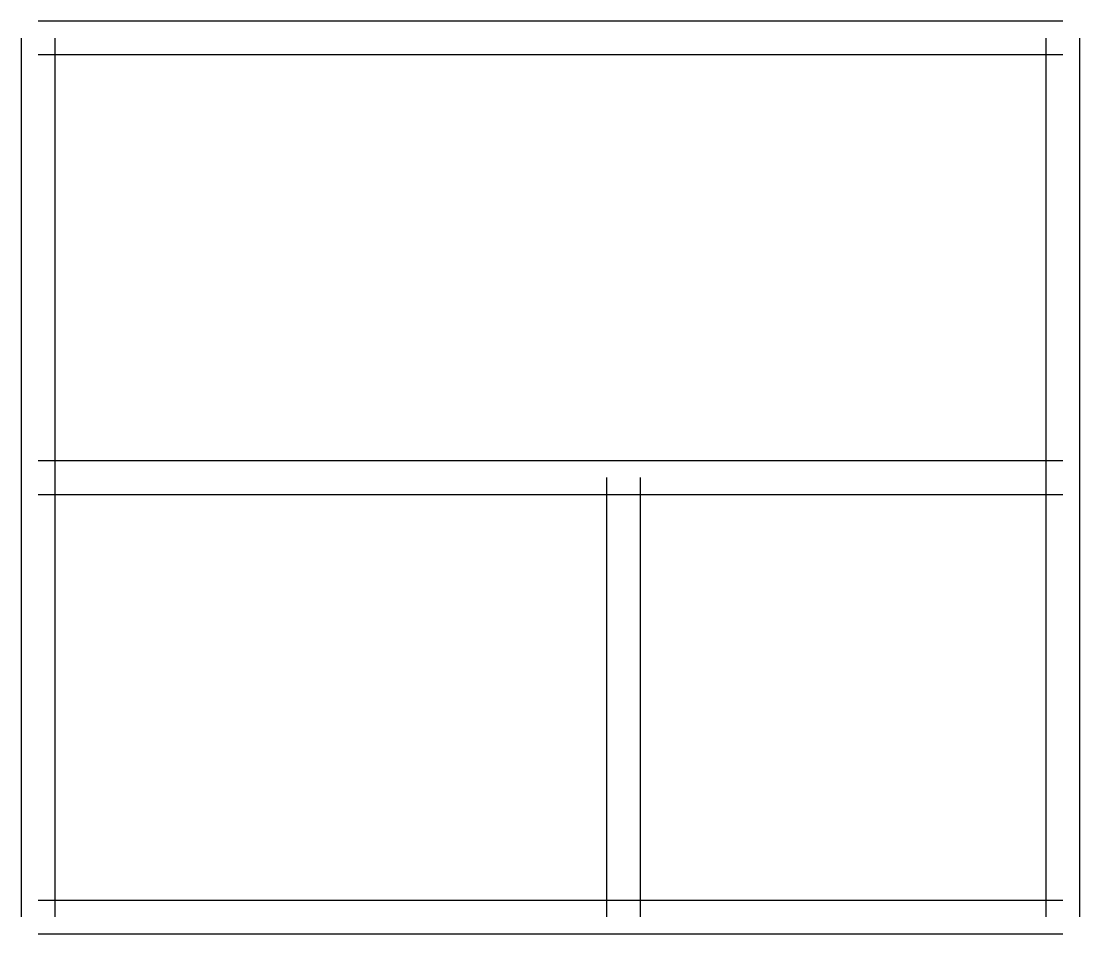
# Model space of a CAD drawing. Header units: metres. Extents: x -115 to 7115, y -115 to 6115.
import ezdxf

# ---------------------------------------------------------------- set-up
doc = ezdxf.new("R2010")
doc.units = ezdxf.units.M

msp = doc.modelspace()

# ---------------------------------------------------------------- linework, layer by layer
at = {"layer": 'WALL'}
for p, q in [((7000, 6115), (0, 6115)), ((-115, 6000), (-115, 0)), ((115, 6000), (115, 0)), ((6885, 0), (6885, 6000)), ((7115, 0), (7115, 6000)), ((7000, 5885), (0, 5885)), ((0, 3115), (4000, 3115)), ((4000, 3115), (7000, 3115)), ((3885, 0), (3885, 3000)), ((4115, 0), (4115, 3000)), ((0, 2885), (4000, 2885)), ((4000, 2885), (7000, 2885)), ((0, 115), (7000, 115)), ((0, -115), (7000, -115))]:
    msp.add_line(p, q, dxfattribs=at)

doc.saveas('drawing.dxf')
